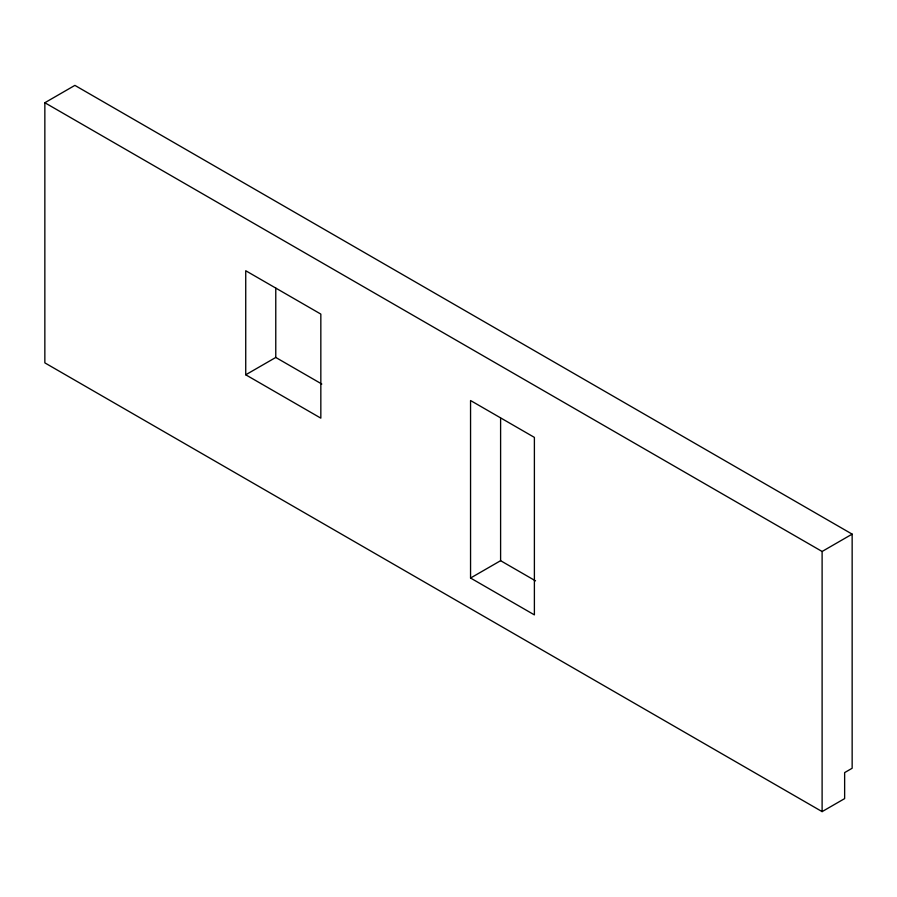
<?xml version="1.0" encoding="UTF-8"?>
<svg xmlns="http://www.w3.org/2000/svg" width="897" height="897" viewBox="0 0 897 897"><rect width="100%" height="100%" fill="white"/><g stroke="black" fill="none" stroke-linecap="round" stroke-linejoin="round"><path stroke-width="1.35" d="M44.85 102.729L74.888 85.383L852.15 534.13L852.15 768.258L844.638 772.597L844.638 798.61L822.112 811.617L44.85 362.87L44.85 102.729L822.112 551.476L852.15 534.13M245.733 374.789L320.834 418.148L320.834 314.096L245.733 270.737L245.733 374.789L275.771 357.455L321.799 384.028M470.555 578.027L534.388 614.882L534.388 437.388L470.555 400.533L470.555 578.027L500.604 560.692L535.531 580.852M822.112 551.476L822.112 811.617M500.604 418.137L500.604 560.692M275.771 288.083L275.771 357.455"/></g></svg>
